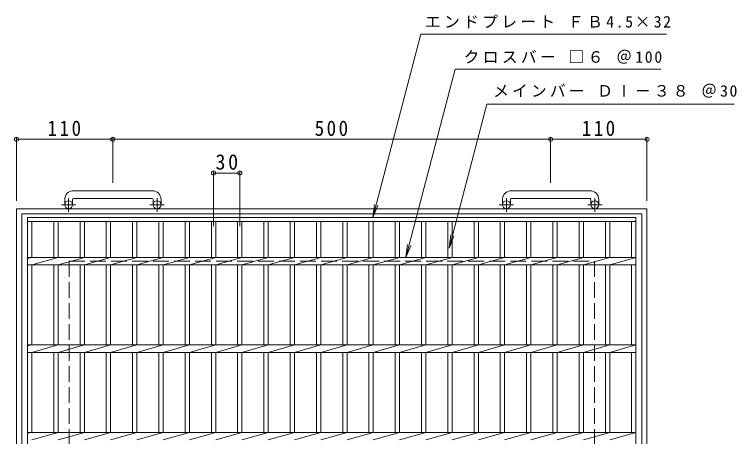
# Model space of a CAD drawing. Units: millimetres, scale not verified. Extents: x -902 to 998, y -820 to 804.
# Drawn here: x -868 to -44, y 321 to 804 of the extents above; entities that cross this region are included whole.
import ezdxf

# ---------------------------------------------------------------- set-up
doc = ezdxf.new("R2010")
doc.units = ezdxf.units.MM
doc.header["$LTSCALE"] = 6
doc.header["$PDMODE"] = 32
doc.header["$PDSIZE"] = 4.8
doc.linetypes.add('CHAIN1', pattern=[8, 5, -1, 1, -1])
doc.linetypes.add('DASHED3', pattern=[4, 3, -1])
for name, color, linetype, lineweight in [('A-1_ピット', 2, 'Continuous', 9), ('A-2_蓋', 3, 'Continuous', 9), ('A-4_寸法', 7, 'Continuous', 9)]:
    doc.layers.add(name, color=color, linetype=linetype, lineweight=lineweight)
doc.styles.add('ＭＳ ゴシック', font='')
doc.styles.get('ＭＳ ゴシック').set_extended_font_data('MS Gothic')

msp = doc.modelspace()

# ---------------------------------------------------------------- linework, layer by layer
at = {"layer": 'A-1_ピット'}
for p, q in [((-710.946, 602.106), (-800.946, 602.106)), ((-300.946, 602.106), (-210.946, 602.106)), ((-810.946, 592.106), (-810.946, 586.006)), ((-801.946, 592.106), (-801.946, 586.006)), ((-800.946, 593.106), (-710.946, 593.106)), ((-709.946, 592.106), (-709.946, 586.006)), ((-700.946, 592.106), (-700.946, 586.006)), ((-310.946, 592.106), (-310.946, 586.006)), ((-301.946, 592.106), (-301.946, 586.006)), ((-210.946, 593.106), (-300.946, 593.106)), ((-209.946, 592.106), (-209.946, 586.006)), ((-200.946, 592.106), (-200.946, 586.006)), ((-865.946, 581.505), (-865.946, -138.495)), ((-859.946, 575.505), (-859.946, -132.494))]:
    msp.add_line(p, q, dxfattribs=at)
at = {"layer": 'A-1_ピット', "linetype": 'CHAIN1'}
for p, q in [((-798.283, 586.006), (-814.69, 586.006)), ((-806.446, 577.898), (-806.446, 593.496)), ((-697.283, 586.006), (-713.69, 586.006)), ((-705.446, 577.898), (-705.446, 593.496)), ((-314.609, 586.006), (-298.202, 586.006)), ((-306.446, 577.898), (-306.446, 593.496)), ((-213.609, 586.006), (-197.202, 586.006)), ((-205.446, 577.898), (-205.446, 593.496))]:
    msp.add_line(p, q, dxfattribs=at)
at = {"layer": 'A-1_ピット', "linetype": 'DASHED3'}
for p, q in [((-805.946, 521.506), (-805.946, -78.495)), ((-805.946, 521.506), (-205.946, 521.506)), ((-205.946, 521.506), (-205.946, -78.495))]:
    msp.add_line(p, q, dxfattribs=at)
at = {"layer": 'A-1_ピット'}
for points in [[(-865.946, 581.505), (-145.946, 581.505), (-145.946, -138.495)], [(-859.946, 575.505), (-151.946, 575.505), (-151.946, -132.494)]]:
    msp.add_lwpolyline(points, dxfattribs=at)
for centre in [(-806.446, 586.006), (-705.446, 586.006), (-306.446, 586.006), (-205.446, 586.006)]:
    msp.add_circle(centre, 4.5, dxfattribs=at)
for centre, radius, start, end in [((-800.946, 592.106), 10, 90, 180), ((-710.946, 592.106), 10, 0, 90), ((-300.946, 592.106), 10, 90, 180), ((-210.946, 592.106), 10, 0, 90), ((-800.946, 592.106), 1, 90, 180), ((-710.946, 592.106), 1, 0, 90), ((-300.946, 592.106), 1, 90, 180), ((-210.946, 592.106), 1, 0, 90)]:
    msp.add_arc(centre, radius, start, end, dxfattribs=at)
at = {"layer": 'A-2_蓋'}
for p, q in [((-158.446, 571.505), (-158.446, -128.494)), ((-853.446, 567.006), (-158.446, 567.006)), ((-848.446, 525.745), (-848.446, 567.006)), ((-823.445, 567.006), (-823.445, 525.745)), ((-818.446, 567.006), (-818.446, 525.745)), ((-793.446, 567.006), (-793.446, 525.745)), ((-788.445, 567.006), (-788.445, 525.745)), ((-763.446, 567.006), (-763.446, 525.745)), ((-758.446, 567.006), (-758.446, 525.745)), ((-733.445, 567.006), (-733.445, 525.745)), ((-728.446, 567.006), (-728.446, 525.745)), ((-703.446, 567.006), (-703.446, 525.745)), ((-698.445, 567.006), (-698.445, 525.745)), ((-673.445, 567.006), (-673.445, 525.745)), ((-668.446, 567.006), (-668.446, 525.745)), ((-643.445, 567.006), (-643.445, 525.745)), ((-638.446, 567.006), (-638.446, 525.745)), ((-613.446, 567.006), (-613.446, 525.745)), ((-608.446, 567.006), (-608.446, 525.745)), ((-583.446, 567.006), (-583.446, 525.745)), ((-578.446, 567.006), (-578.446, 525.745)), ((-553.446, 567.006), (-553.446, 525.745)), ((-548.446, 567.006), (-548.446, 525.745)), ((-523.446, 567.006), (-523.446, 525.745)), ((-518.445, 567.006), (-518.445, 525.745)), ((-493.446, 567.006), (-493.446, 525.745)), ((-488.446, 567.006), (-488.446, 525.745)), ((-463.446, 567.006), (-463.446, 525.745)), ((-458.447, 567.006), (-458.447, 525.745)), ((-433.447, 567.006), (-433.447, 525.745)), ((-428.447, 567.006), (-428.447, 525.745)), ((-403.448, 567.006), (-403.448, 525.745)), ((-398.448, 567.006), (-398.448, 525.745)), ((-373.448, 567.006), (-373.448, 525.745)), ((-368.449, 567.006), (-368.449, 525.745)), ((-343.449, 567.006), (-343.449, 525.745)), ((-338.449, 567.006), (-338.449, 525.745)), ((-313.45, 567.006), (-313.45, 525.745)), ((-308.45, 567.006), (-308.45, 525.745)), ((-283.45, 567.006), (-283.45, 525.745)), ((-278.451, 567.006), (-278.451, 525.745)), ((-253.451, 567.006), (-253.451, 525.745)), ((-248.451, 567.006), (-248.451, 525.745)), ((-223.452, 567.006), (-223.452, 525.745)), ((-218.452, 567.006), (-218.452, 525.745)), ((-193.452, 567.006), (-193.452, 525.745)), ((-188.452, 567.006), (-188.452, 525.745)), ((-163.446, 567.006), (-163.446, 525.745)), ((-853.446, 525.745), (-158.446, 525.745)), ((-848.446, 525.745), (-853.446, 524.745)), ((-818.446, 525.745), (-848.446, 517.266)), ((-788.445, 525.745), (-818.446, 517.266)), ((-758.446, 525.745), (-788.445, 517.266)), ((-728.446, 525.745), (-758.446, 517.266)), ((-698.445, 525.745), (-728.446, 517.266)), ((-668.446, 525.745), (-698.445, 517.266)), ((-638.446, 525.745), (-668.446, 517.266)), ((-608.445, 525.745), (-638.446, 517.266)), ((-578.446, 525.745), (-608.446, 517.266)), ((-548.446, 525.745), (-578.446, 517.266)), ((-518.445, 525.745), (-548.446, 517.266)), ((-488.446, 525.745), (-518.445, 517.266)), ((-458.446, 525.745), (-488.446, 517.266)), ((-428.446, 525.745), (-458.447, 517.266)), ((-398.447, 525.745), (-428.447, 517.266)), ((-368.448, 525.745), (-398.448, 517.266)), ((-338.448, 525.745), (-368.449, 517.266)), ((-308.449, 525.745), (-338.449, 517.266)), ((-278.45, 525.745), (-308.45, 517.266)), ((-248.45, 525.745), (-278.451, 517.266)), ((-218.451, 525.745), (-248.451, 517.266)), ((-188.452, 525.745), (-218.452, 517.266)), ((-158.452, 525.745), (-188.452, 517.266)), ((-853.446, 517.266), (-158.446, 517.266)), ((-848.446, 425.745), (-848.446, 517.266)), ((-823.445, 517.266), (-823.445, 425.745)), ((-818.446, 517.266), (-818.446, 425.745)), ((-793.446, 517.266), (-793.446, 425.745)), ((-788.445, 517.266), (-788.445, 425.745)), ((-763.446, 517.266), (-763.446, 425.745)), ((-758.446, 517.266), (-758.446, 425.745)), ((-733.445, 517.266), (-733.445, 425.745)), ((-728.446, 517.266), (-728.446, 425.745)), ((-703.446, 517.266), (-703.446, 425.745)), ((-698.445, 517.266), (-698.445, 425.745)), ((-673.445, 517.266), (-673.445, 425.745)), ((-668.446, 517.266), (-668.446, 425.745)), ((-643.445, 517.266), (-643.445, 425.745)), ((-638.446, 517.266), (-638.446, 425.745)), ((-613.446, 517.266), (-613.446, 425.745)), ((-608.446, 517.266), (-608.446, 425.745)), ((-583.446, 517.266), (-583.446, 425.745)), ((-578.446, 517.266), (-578.446, 425.745)), ((-553.446, 517.266), (-553.446, 425.745)), ((-548.446, 517.266), (-548.446, 425.745)), ((-523.446, 517.266), (-523.446, 425.745)), ((-518.445, 517.266), (-518.445, 425.745)), ((-493.446, 517.266), (-493.446, 425.745)), ((-488.446, 517.266), (-488.446, 425.745)), ((-463.446, 517.266), (-463.446, 425.745)), ((-458.447, 517.266), (-458.447, 425.745)), ((-433.447, 517.266), (-433.447, 425.745)), ((-428.447, 517.266), (-428.447, 425.745)), ((-403.448, 517.266), (-403.448, 425.745)), ((-398.448, 517.266), (-398.448, 425.745)), ((-373.448, 517.266), (-373.448, 425.745)), ((-368.449, 517.266), (-368.449, 425.745)), ((-343.449, 517.266), (-343.449, 425.745)), ((-338.449, 517.266), (-338.449, 425.745)), ((-313.45, 517.266), (-313.45, 425.745)), ((-308.45, 517.266), (-308.45, 425.745)), ((-283.45, 517.266), (-283.45, 425.745)), ((-278.451, 517.266), (-278.451, 425.745)), ((-253.451, 517.266), (-253.451, 425.745)), ((-248.451, 517.266), (-248.451, 425.745)), ((-223.452, 517.266), (-223.452, 425.745)), ((-218.452, 517.266), (-218.452, 425.745)), ((-193.452, 517.266), (-193.452, 425.745)), ((-188.452, 517.266), (-188.452, 425.745)), ((-163.446, 517.266), (-163.446, 425.745)), ((-853.446, 425.745), (-158.446, 425.745)), ((-848.446, 425.745), (-853.446, 424.745)), ((-818.446, 425.745), (-848.446, 417.265)), ((-788.445, 425.745), (-818.446, 417.265)), ((-758.446, 425.745), (-788.445, 417.265)), ((-728.446, 425.745), (-758.446, 417.265)), ((-698.445, 425.745), (-728.446, 417.265)), ((-668.446, 425.745), (-698.445, 417.265)), ((-638.446, 425.745), (-668.446, 417.265)), ((-608.445, 425.745), (-638.446, 417.265)), ((-578.446, 425.745), (-608.446, 417.265)), ((-548.446, 425.745), (-578.446, 417.265)), ((-518.445, 425.745), (-548.446, 417.265)), ((-488.446, 425.745), (-518.445, 417.265)), ((-458.446, 425.745), (-488.446, 417.265)), ((-428.446, 425.745), (-458.447, 417.265)), ((-398.447, 425.745), (-428.447, 417.265)), ((-368.448, 425.745), (-398.448, 417.265)), ((-338.448, 425.745), (-368.449, 417.265)), ((-308.449, 425.745), (-338.449, 417.265)), ((-278.45, 425.745), (-308.45, 417.265)), ((-248.45, 425.745), (-278.451, 417.265)), ((-218.451, 425.745), (-248.451, 417.265)), ((-188.452, 425.745), (-218.452, 417.265)), ((-158.452, 425.745), (-188.452, 417.265)), ((-853.446, 417.265), (-158.446, 417.265)), ((-848.446, 325.745), (-848.446, 417.266)), ((-823.445, 417.266), (-823.445, 325.745)), ((-818.446, 417.266), (-818.446, 325.745)), ((-793.446, 417.266), (-793.446, 325.745)), ((-788.445, 417.266), (-788.445, 325.745)), ((-763.446, 417.266), (-763.446, 325.745)), ((-758.446, 417.266), (-758.446, 325.745)), ((-733.445, 417.266), (-733.445, 325.745)), ((-728.446, 417.266), (-728.446, 325.745)), ((-703.446, 417.266), (-703.446, 325.745)), ((-698.445, 417.266), (-698.445, 325.745)), ((-673.445, 417.266), (-673.445, 325.745)), ((-668.446, 417.266), (-668.446, 325.745)), ((-643.445, 417.266), (-643.445, 325.745)), ((-638.446, 417.266), (-638.446, 325.745)), ((-613.446, 417.266), (-613.446, 325.745)), ((-608.446, 417.266), (-608.446, 325.745)), ((-583.446, 417.266), (-583.446, 325.745)), ((-578.446, 417.266), (-578.446, 325.745)), ((-553.446, 417.266), (-553.446, 325.745)), ((-548.446, 417.266), (-548.446, 325.745)), ((-523.446, 417.266), (-523.446, 325.745)), ((-518.445, 417.266), (-518.445, 325.745)), ((-493.446, 417.266), (-493.446, 325.745)), ((-488.446, 417.266), (-488.446, 325.745)), ((-463.446, 417.266), (-463.446, 325.745)), ((-458.447, 417.266), (-458.447, 325.745)), ((-433.447, 417.266), (-433.447, 325.745)), ((-428.447, 417.266), (-428.447, 325.745)), ((-403.448, 417.266), (-403.448, 325.745)), ((-398.448, 417.266), (-398.448, 325.745)), ((-373.448, 417.266), (-373.448, 325.745)), ((-368.449, 417.266), (-368.449, 325.745)), ((-343.449, 417.266), (-343.449, 325.745)), ((-338.449, 417.266), (-338.449, 325.745)), ((-313.45, 417.266), (-313.45, 325.745)), ((-308.45, 417.266), (-308.45, 325.745)), ((-283.45, 417.266), (-283.45, 325.745)), ((-278.451, 417.266), (-278.451, 325.745)), ((-253.451, 417.266), (-253.451, 325.745)), ((-248.451, 417.266), (-248.451, 325.745)), ((-223.452, 417.266), (-223.452, 325.745)), ((-218.452, 417.266), (-218.452, 325.745)), ((-193.452, 417.266), (-193.452, 325.745)), ((-188.452, 417.266), (-188.452, 325.745)), ((-163.446, 417.266), (-163.446, 325.745)), ((-853.446, 325.745), (-158.446, 325.745)), ((-848.446, 325.745), (-853.446, 324.745)), ((-818.446, 325.745), (-848.446, 317.266)), ((-788.445, 325.745), (-818.446, 317.266)), ((-758.446, 325.745), (-788.445, 317.266)), ((-728.446, 325.745), (-758.446, 317.266)), ((-698.445, 325.745), (-728.446, 317.266)), ((-668.446, 325.745), (-698.445, 317.266)), ((-638.446, 325.745), (-668.446, 317.266)), ((-608.445, 325.745), (-638.446, 317.266)), ((-578.446, 325.745), (-608.446, 317.266)), ((-548.446, 325.745), (-578.446, 317.266)), ((-518.445, 325.745), (-548.446, 317.266)), ((-488.446, 325.745), (-518.445, 317.266)), ((-458.446, 325.745), (-488.446, 317.266)), ((-428.446, 325.745), (-458.447, 317.266)), ((-398.447, 325.745), (-428.447, 317.266)), ((-368.448, 325.745), (-398.448, 317.266)), ((-338.448, 325.745), (-368.449, 317.266)), ((-308.449, 325.745), (-338.449, 317.266)), ((-278.45, 325.745), (-308.45, 317.266)), ((-248.45, 325.745), (-278.451, 317.266)), ((-218.451, 325.745), (-248.451, 317.266)), ((-188.452, 325.745), (-218.452, 317.266)), ((-158.452, 325.745), (-188.452, 317.266))]:
    msp.add_line(p, q, dxfattribs=at)
msp.add_lwpolyline([(-853.446, -128.494), (-853.446, 571.505), (-158.446, 571.505)], dxfattribs=at)
at = {"layer": 'A-4_寸法'}
for p, q in [((-459.149, 571.505), (-404.243, 781.182)), ((-404.243, 781.182), (-123.506, 781.182)), ((-421.413, 525.745), (-365.137, 741.182)), ((-365.137, 741.182), (-129.906, 741.182)), ((-865.946, 590.505), (-865.946, 662.692)), ((-865.946, 660.892), (-755.946, 660.892)), ((-755.946, 611.106), (-755.946, 662.692)), ((-755.946, 660.892), (-255.946, 660.892)), ((-255.946, 611.106), (-255.946, 662.692)), ((-255.946, 660.892), (-145.946, 660.892)), ((-145.946, 590.505), (-145.946, 662.692)), ((-640.946, 561.644), (-640.946, 624.114)), ((-640.946, 622.314), (-610.946, 622.314)), ((-610.946, 561.644), (-610.946, 624.114)), ((-459.149, 571.505), (-457.276, 586.388)), ((-459.149, 571.505), (-453.487, 585.396)), ((-371.985, 536.576), (-370.113, 551.459)), ((-371.985, 536.576), (-366.325, 550.467)), ((-421.413, 525.745), (-419.549, 540.629)), ((-421.413, 525.745), (-415.76, 539.639))]:
    msp.add_line(p, q, dxfattribs=at)
msp.add_lwpolyline([(-371.985, 536.576), (-328.902, 701.182), (-46.307, 701.182)], dxfattribs=at)
for p in [(-865.946, 660.892), (-755.946, 660.892), (-255.946, 660.892), (-145.946, 660.892), (-640.946, 622.314), (-610.946, 622.314)]:
    msp.add_point(p, dxfattribs=at)

# ---------------------------------------------------------------- texts
at = {"layer": 'A-4_寸法', "char_height": 13.2, "attachment_point": 7, "style": 'ＭＳ ゴシック'}
for s, insert in [('\\T1.21;エンドプレート\\~ＦＢ4.5×32', (-399.473, 787.895)), ('\\T1.21;クロスバー\\~□６\\~＠100', (-355.271, 747.171)), ('\\T1.2;メインバー\\~ＤⅠ－３８\\~＠30', (-321.612, 708.418))]:
    msp.add_mtext(s, dxfattribs=dict(at, insert=insert))
at = {"layer": 'A-4_寸法', "color": 2, "char_height": 17.6, "attachment_point": 7, "style": 'ＭＳ ゴシック'}
for s, insert in [('\\T1.27;\\W0.9;110', (-830.446, 664.492)), ('\\T1.27;\\W0.9;500', (-525.446, 664.492)), ('\\T1.27;\\W0.9;110', (-220.446, 664.492)), ('\\T1.27;\\W0.95;30', (-638.696, 625.914))]:
    msp.add_mtext(s, dxfattribs=dict(at, insert=insert))

doc.saveas('drawing.dxf')
